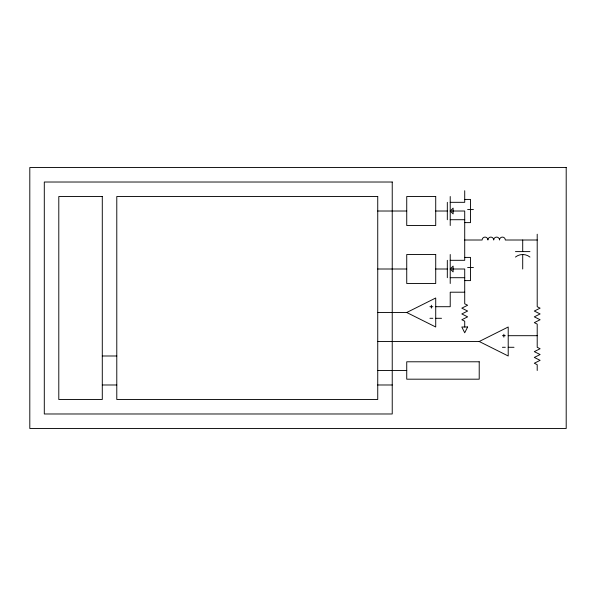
<?xml version="1.0" encoding="UTF-8"?>
<svg xmlns="http://www.w3.org/2000/svg" width="596" height="596" viewBox="0 0 596 596"><rect width="100%" height="100%" fill="white"/><g stroke="black" fill="none" stroke-linecap="round" stroke-linejoin="round"><path stroke-width="0.89" d="M450.218 211.014L453.124 208.116L453.124 213.919L450.218 211.014L464.716 211.014L464.716 260.31L450.218 260.31M450.218 269.005L453.124 266.107L453.124 271.903L450.218 269.005L464.716 269.005L464.716 303.796L467.622 305.249L461.818 308.147L467.622 311.045L461.818 313.95L467.622 316.849L461.818 319.747L464.716 321.199L464.716 326.995M406.733 312.498L435.721 298L435.721 326.995L406.733 312.498L377.737 312.498M479.214 341.493L508.209 326.995L508.209 355.991L479.214 341.493L377.737 341.493M464.716 199.422L470.52 199.422L470.52 222.613L464.716 222.613M450.218 202.32L464.716 202.32L464.716 190.72M467.622 209.569L473.418 209.569M377.737 211.014L406.733 211.014M435.721 211.014L447.32 211.014M450.218 219.715L464.716 219.715M464.716 240.009L482.119 240.009A2.898 2.898 0 0 1 485.017 237.111A2.898 2.898 0 0 1 487.915 240.009A2.898 2.898 0 0 1 490.813 237.111A2.898 2.898 0 0 1 493.712 240.009A2.898 2.898 0 0 1 496.61 237.111A2.898 2.898 0 0 1 499.515 240.009A2.898 2.898 0 0 1 502.413 237.111A2.898 2.898 0 0 1 505.311 240.009L537.205 240.009M515.458 251.609L529.956 251.609M464.716 257.405L470.52 257.405L470.52 280.604L464.716 280.604M467.622 267.559L473.418 267.559M377.737 269.005L406.733 269.005M435.721 269.005L447.32 269.005M450.218 277.706L464.716 277.706M464.716 292.204L450.218 292.204L450.218 306.702L435.721 306.702M429.925 306.702L432.823 306.702M429.925 318.294L432.823 318.294M435.721 318.294L441.524 318.294M502.413 335.69L505.311 335.69M508.209 335.69L537.205 335.69M502.413 347.289L505.311 347.289M508.209 347.289L514.013 347.289M102.289 355.991L116.786 355.991M377.737 370.488L406.733 370.488M102.289 384.986L116.786 384.986M377.737 384.986L392.235 384.986M537.205 234.213L537.205 306.702L540.103 308.147L534.307 311.045L540.103 313.95L534.307 316.849L540.103 319.747L534.307 322.645L537.205 324.097L537.205 347.289L540.103 348.742L534.307 351.64L540.103 354.538L534.307 357.436L540.103 360.342L534.307 363.24L537.205 364.685L537.205 370.488M522.707 240.009L522.707 251.609M522.707 254.507L522.707 269.005M503.858 334.244L503.858 337.142M450.218 196.516L450.218 225.511M450.218 254.507L450.218 283.502M447.32 202.32L447.32 219.715M447.32 260.31L447.32 277.706M431.377 305.249L431.377 308.147M515.458 257.055A11.6 11.6 0 0 1 529.956 257.055M467.622 326.995L464.716 332.791L461.818 326.995L467.622 326.995M566.2 167.521L29.8 167.521L29.8 428.479L566.2 428.479L566.2 167.521M392.235 182.018L44.298 182.018L44.298 413.982L392.235 413.982L392.235 182.018M102.289 196.516L58.795 196.516L58.795 399.484L102.289 399.484L102.289 196.516M377.737 196.516L116.786 196.516L116.786 399.484L377.737 399.484L377.737 196.516M435.721 196.516L406.733 196.516L406.733 225.511L435.721 225.511L435.721 196.516M435.721 254.507L406.733 254.507L406.733 283.502L435.721 283.502L435.721 254.507M479.214 361.787L406.733 361.787L406.733 379.183L479.214 379.183L479.214 361.787"/></g></svg>
